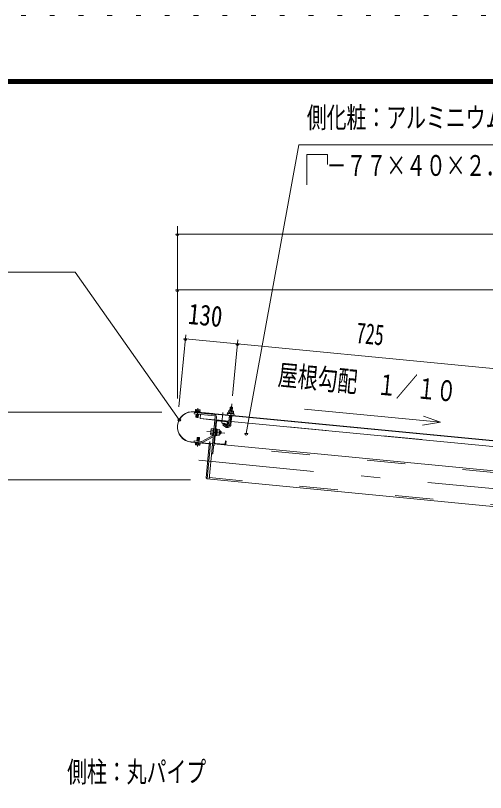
# Model space of a CAD drawing. Units: millimetres, scale not verified. Extents: x -27013 to 27023, y -10500 to 10500.
# Drawn here: x 16188 to 19129, y 5638 to 10500 of the extents above; entities that cross this region are included whole.
import ezdxf
from ezdxf.enums import TextEntityAlignment as Align

# ---------------------------------------------------------------- set-up
doc = ezdxf.new("R2010")
doc.units = ezdxf.units.MM
doc.header["$LTSCALE"] = 60
for name, pattern in [('USER2', [10, 4, -6]), ('USER3', [24, 12, -5, 2, -5]), ('USER4', [3, 0.5, -2.5])]:
    doc.linetypes.add(name, pattern=pattern)
for name, color, linetype, lineweight in [('0-6_2-02BOLD', 7, 'Continuous', 18), ('0-7_2-12HIDDEN', 3, 'USER2', 18), ('0-8_2-22CENTER', 3, 'USER3', 18), ('0-9_2-42THIN', 4, 'Continuous', 18), ('0-A_2-52DIM', 3, 'Continuous', 18), ('0-C_F-F1PAPER', 5, 'Continuous', 18), ('0-D_F-E_J_ADD', 5, 'USER4', 18)]:
    doc.layers.add(name, color=color, linetype=linetype, lineweight=lineweight)
doc.styles.add('ＭＳ ゴシック', font='')
doc.styles.get('ＭＳ ゴシック').set_extended_font_data('MS Gothic')

msp = doc.modelspace()

# ---------------------------------------------------------------- linework, layer by layer
at = {"layer": '0-6_2-02BOLD'}
for p, q in [((17320.94, 8023.45), (17321.78, 8032.15)), ((17335.31, 8022.08), (17336.14, 8030.78)), ((17527.44, 8012.36), (17528.66, 8025.11)), ((17546.44, 8046.8), (17531.51, 8048.23)), ((17544.82, 8023.56), (17543.59, 8010.81)), ((21229.58, 7641.83), (17305.97, 8019.63)), ((17320.16, 8018.26), (17319.81, 8014.65)), ((17332.27, 7987.21), (17333.99, 8005.24)), ((17334.75, 8013.21), (17335.09, 8016.82)), ((17347.18, 8012.01), (17347.54, 8015.62)), ((17347.41, 8014.38), (21229.46, 7640.58)), ((17437.52, 7990.26), (17399.79, 7598.44)), ((17423.11, 7757.19), (17445.48, 7989.49)), ((17437.51, 7990.25), (17426.46, 7875.47)), ((17521.3, 7942.23), (17526.59, 7997.13)), ((17541.52, 7995.69), (17536.23, 7940.79)), ((17441.08, 7943.83), (17433.12, 7944.59)), ((17446.7, 7960.37), (17433.85, 7826.98)), ((17523.11, 7961.05), (17443.48, 7968.71)), ((17509.79, 7958.31), (17451.06, 7963.97)), ((17486.38, 7936.62), (17502.25, 7925.3)), ((17513.39, 7953.94), (17511.76, 7937.02)), ((17538.93, 7968.85), (17524, 7970.29)), ((19327.27, 7787.32), (17538.04, 7959.61)), ((17423.34, 7884.74), (17411.39, 7885.9)), ((17413.19, 7904.57), (17425.14, 7903.42)), ((17443.67, 7887.19), (17449.13, 7891.69)), ((17449.61, 7896.66), (17444.15, 7892.17)), ((17462.67, 7880.96), (17448.23, 7882.35)), ((17450.03, 7901.02), (17464.47, 7899.64)), ((17469.32, 7879.7), (17471.23, 7899.6)), ((17400.22, 7819.43), (17287.74, 7830.25)), ((17287.86, 7831.5), (17400.34, 7820.67)), ((17322.74, 7836.55), (17324.78, 7857.82)), ((17337.45, 7859.12), (17339.7, 7856.4)), ((17424.11, 7871.94), (17354.03, 7834.38)), ((17357.81, 7827.32), (17425.32, 7863.51)), ((17403.07, 7822.91), (17404.15, 7834.11)), ((17442.11, 7871.02), (17438.13, 7871.4)), ((17321.73, 7822.95), (17320.91, 7814.26)), ((17335.27, 7812.89), (17336.1, 7821.58)), ((17408.7, 7821.37), (17421.14, 7820.17)), ((17429.1, 7819.4), (19225.3, 7646.45)), ((17437.45, 7822.62), (17496.18, 7816.96)), ((17423.11, 7757.19), (17415.15, 7757.96)), ((17387.35, 7599.64), (21190.26, 7233.46))]:
    msp.add_line(p, q, dxfattribs=at)
for points in [[(17343.69, 8021.29), (17343.3, 8017.3), (17312.19, 8020.27), (17312.57, 8024.25)], [(17515.61, 8013.5), (17515.22, 8009.53), (17555.04, 8005.69), (17555.42, 8009.67)], [(17344.85, 7824.77), (17344.47, 7820.79), (17313.36, 7823.75), (17313.74, 7827.73)], [(17408.7, 7821.37), (17387.35, 7599.64), (17380.6, 7607.82), (17400.52, 7814.62)]]:
    msp.add_lwpolyline(points, close=True, dxfattribs=at)
for points in [[(17341.27, 8031.56), (17316.88, 8033.89), (17314.59, 8032.84), (17313.76, 8024.14)], [(17341.27, 8031.56), (17343.33, 8030.1), (17342.5, 8021.4)], [(17551.68, 8010.03), (17552.9, 8022.78), (17550.86, 8024.23), (17522.87, 8026.93), (17520.58, 8025.89), (17519.35, 8013.15)], [(17529.4, 8026.31), (17531.51, 8048.23), (17532.87, 8049.36), (17545.31, 8048.16), (17546.44, 8046.8), (17544.33, 8024.86)], [(17306.09, 8020.87), (17422.31, 8009.68), (17422.19, 8008.44)], [(17433.79, 8003.67), (17307.37, 8015.84), (17306.6, 8007.88), (17433.02, 7995.71)], [(17319.05, 8006.68), (17317.34, 7988.64), (17319.59, 7985.92), (17329.55, 7984.96), (17332.27, 7987.21), (17317.34, 7988.64)], [(17435.41, 7968.36), (17343.83, 7977.17), (17346.42, 8004.05)], [(17510.96, 7937.51), (17495.09, 7948.83), (17486.38, 7936.62)], [(17511.76, 7937.02), (17515.74, 7936.64), (17517.37, 7953.56)], [(17426.04, 7912.76), (17414.09, 7913.92), (17412.07, 7911.08), (17409.05, 7879.73), (17410.49, 7876.56), (17422.44, 7875.41)], [(17426.18, 7872.55), (17422.21, 7872.93), (17426.28, 7915.24), (17430.26, 7914.86)], [(17442.11, 7871.02), (17446.19, 7913.32), (17442.21, 7913.7)], [(17446.02, 7911.58), (17451, 7911.1), (17447.26, 7872.28), (17442.28, 7872.75)], [(17450.93, 7910.36), (17465.37, 7908.97), (17466.81, 7905.81), (17463.79, 7874.45), (17461.77, 7871.62), (17447.33, 7873.01)], [(17466.26, 7900.08), (17471.23, 7899.6), (17474.61, 7895.51), (17473.41, 7883.07), (17469.32, 7879.7), (17464.35, 7880.18)], [(17351.19, 7833.81), (17305.34, 7838.22), (17304.57, 7830.25), (17350.42, 7825.84)], [(17337.45, 7859.12), (17327.5, 7860.07), (17324.78, 7857.82), (17339.7, 7856.4), (17337.68, 7835.11)], [(17404.15, 7834.11), (17405.39, 7834), (17404.31, 7822.8)], [(17500.55, 7820.56), (17502.17, 7837.48), (17506.16, 7837.1), (17504.53, 7820.18)], [(17343.29, 7820.9), (17342.46, 7812.2), (17340.15, 7811.15), (17315.77, 7813.48), (17313.72, 7814.94), (17314.54, 7823.64)]]:
    msp.add_lwpolyline(points, dxfattribs=at)
for centre, radius, start, end in [((17317.75, 8027.98), 5.79, 46.00594, 84.55217), ((17327.06, 8011.54), 21.27, 64.72084, 104.38129), ((17339.3, 8025.93), 5.79, 84.55217, 123.0836), ((17524.05, 8019.6), 7.19, 50.11574, 110.11574), ((17534.28, 7998.84), 26.87, 66.91203, 102.08795), ((17548.3, 8017.26), 7.19, 58.88425, 118.88425), ((17296.92, 7925.56), 95.75, 84.49997, 264.49997), ((17296.92, 7925.56), 94.5, 84.49997, 264.49997), ((17432.54, 7990.73), 5, 354.49998, 84.49997), ((17432.54, 7990.73), 13, 354.49998, 84.49997), ((17517.23, 8004.31), 5, 84.4998, 264.4998), ((17552.07, 8000.95), 5, 264.50061, 84.50061), ((17450.68, 7959.98), 8, 84.4973, 174.4973), ((17450.68, 7959.98), 4, 84.4973, 174.4973), ((17514.77, 7942.85), 21.56, 234.5, 354.5), ((17509.41, 7954.32), 4, 354.5092, 84.50122), ((17509.41, 7954.32), 8, 354.50143, 84.50122), ((17514.77, 7942.85), 6.57, 234.5, 354.5), ((17416.37, 7880.7), 7.19, 133.77223, 174.49905), ((17436.58, 7892.9), 26.15, 153.47365, 195.52446), ((17419.06, 7908.72), 7.19, 174.49905, 215.22588), ((17456.8, 7876.81), 7.19, 354.49905, 35.22588), ((17439.28, 7892.64), 26.15, 333.47365, 15.52446), ((17459.5, 7904.83), 7.19, 313.77223, 354.49905), ((17351.67, 7838.78), 5, 264.49997, 298.18448), ((17421.98, 7875.9), 4.5, 298.20261, 313.75566), ((17317.75, 7819.11), 5.79, 264.55217, 303.0836), ((17329.99, 7833.5), 21.27, 244.72084, 284.38129), ((17339.29, 7817.05), 5.79, 226.00594, 264.55217), ((17351.67, 7838.78), 13, 264.49997, 298.1879), ((17400.58, 7823.15), 3.75, 264.49997, 354.49997), ((17400.58, 7823.15), 2.5, 264.49997, 354.49997), ((17437.83, 7826.6), 8, 174.4973, 264.48845), ((17437.83, 7826.6), 4, 174.4973, 264.48845), ((17496.56, 7820.94), 8, 264.49953, 354.50208), ((17496.56, 7820.94), 4, 264.49953, 354.5092)]:
    msp.add_arc(centre, radius, start, end, dxfattribs=at)
at = {"layer": '0-7_2-12HIDDEN'}
for p, q in [((17435.52, 7969.6), (17343.95, 7978.42)), ((17523.23, 7962.29), (17443.6, 7969.95)), ((19327.38, 7788.57), (17538.16, 7960.85)), ((19224.29, 7636), (17428.09, 7808.95)), ((21191.26, 7243.91), (17400.8, 7608.89))]:
    msp.add_line(p, q, dxfattribs=at)
at = {"layer": '0-8_2-22CENTER'}
for p, q in [((17324.27, 7982.7), (17330.1, 8043.16)), ((17541.17, 8070.31), (17528.77, 7941.51)), ((17479.23, 7948.69), (17485.6, 8014.89)), ((17506.61, 7931.41), (17482.69, 7948.46)), ((17385.67, 7897.8), (17498.89, 7886.89)), ((17332.77, 7862.33), (17326.95, 7801.88)), ((17335.81, 7716.49), (21200.93, 7344.33))]:
    msp.add_line(p, q, dxfattribs=at)
msp.add_arc((17514.77, 7942.85), 14.06, 234.5, 354.5, dxfattribs=at)
at = {"layer": '0-9_2-42THIN'}
for p, q in [((17532.87, 8049.36), (17530.64, 8026.19)), ((17543.09, 8024.98), (17545.32, 8048.16)), ((17319.14, 7986.46), (17321.05, 8006.49)), ((17321.81, 8014.45), (17322.16, 8018.07)), ((17332, 8005.43), (17330.09, 7985.41)), ((17333.11, 8017.01), (17332.76, 8013.4)), ((17525.25, 7970.17), (17527.83, 7997.01)), ((17523.56, 7965.64), (17525.25, 7970.17)), ((17472.05, 7881.95), (17464.59, 7882.67)), ((17466.02, 7897.6), (17473.49, 7896.88)), ((17326.95, 7859.63), (17324.74, 7836.35)), ((17335.68, 7835.3), (17337.9, 7858.58))]:
    msp.add_line(p, q, dxfattribs=at)
msp.add_lwpolyline([(17540.27, 7995.81), (17537.69, 7968.97), (17538.49, 7964.2)], dxfattribs=at)
at = {"layer": '0-A_2-52DIM'}
for p, q in [((18140.02, 9566.98), (18140.02, 9631.37)), ((17201.24, 9182.47), (17201.24, 8103.74)), ((17211.24, 9132.46), (17191.24, 9132.46)), ((22201.23, 9132.46), (17201.24, 9132.46)), ((17211.24, 8782.47), (17191.24, 8782.47)), ((17201.24, 8782.47), (22201.23, 8782.47)), ((17210.39, 8051.99), (17253.61, 8500.9)), ((17261.32, 8477.09), (17241.32, 8477.09)), ((17251.32, 8477.09), (21185.62, 8098.25)), ((17579.6, 8469.51), (17545.96, 8120.08)), ((17587.31, 8445.7), (17567.31, 8445.7)), ((15373.74, 8017.43), (17103.34, 8017.43)), ((18741.61, 7993.61), (18846.98, 7954.21)), ((17223.19, 7970.46), (17203.19, 7970.46)), ((17642.69, 7884.25), (17622.69, 7884.25)), ((17282.86, 7594.92), (15723.74, 7594.92))]:
    msp.add_line(p, q, dxfattribs=at)
for points in [[(17632.69, 7884.25), (17961.24, 9689.93), (19811.24, 9689.93)], [(18140.02, 9631.37), (18011.24, 9631.37), (18011.24, 9439.93)], [(17213.19, 7970.46), (16561.23, 8894.93), (13961.24, 8894.93)], [(17997.4, 8036.01), (18846.98, 7954.21), (18736.02, 7935.64)]]:
    msp.add_lwpolyline(points, dxfattribs=at)
for centre in [(17201.24, 9132.46), (17201.24, 8782.47), (17251.32, 8477.09), (17577.31, 8445.7), (17213.19, 7970.46), (17632.69, 7884.25)]:
    msp.add_arc(centre, 10, 180, 0, dxfattribs=at)
at = {"layer": '0-C_F-F1PAPER'}
for points in [[(26522.65, -10000), (-2177.35, -10000), (-2177.35, 10100), (26522.65, 10100)], [(26520.14, -9997.5), (26520.14, 10097.5), (-2174.85, 10097.5), (-2174.85, -9997.5)], [(26517.65, -9995), (26517.65, 10095), (-2172.35, 10095), (-2172.35, -9995)], [(26515.15, -9992.5), (-2169.85, -9992.5), (-2169.85, 10092.5), (26515.15, 10092.5)], [(26512.65, -9990), (26512.65, 10090), (-2167.35, 10090), (-2167.35, -9990)], [(26510.15, -9987.5), (-2164.85, -9987.5), (-2164.85, 10087.5), (26510.15, 10087.5)], [(26507.64, -9985), (26507.64, 10085), (-2162.35, 10085), (-2162.35, -9985)], [(26505.15, -9982.5), (-2159.85, -9982.5), (-2159.85, 10082.5), (26505.15, 10082.5)], [(26502.65, -9980), (-2157.35, -9980), (-2157.35, 10080), (26502.65, 10080)], [(26500.15, -9977.5), (-2154.85, -9977.5), (-2154.85, 10077.5), (26500.15, 10077.5)], [(26497.65, -9975), (26497.65, 10075), (-2152.35, 10075), (-2152.35, -9975)]]:
    msp.add_lwpolyline(points, close=True, dxfattribs=at)
at = {"layer": '0-D_F-E_J_ADD'}
msp.add_lwpolyline([(27022.65, -10500), (-2677.35, -10500), (-2677.35, 10500), (27022.65, 10500)], close=True, dxfattribs=at)

# ---------------------------------------------------------------- texts
at = {"layer": '0-A_2-52DIM', "color": 7, "style": 'ＭＳ ゴシック', "width": 0.7}
for s, p in [('側化粧：アルミニウム形材', (18011.24, 9757.7)), ('\u3000－７７×４０×２．０', (18011.24, 9457.69)), ('側柱：丸パイプ', (16511.24, 5662.69))]:
    msp.add_text(s, height=130.2, dxfattribs=at).set_placement(p, align=Align.BOTTOM_LEFT)
at = {"layer": '0-A_2-52DIM', "color": 7, "style": 'ＭＳ ゴシック'}
for s, width, p in [('130', 0.8, (17260.97, 8531.67)), ('725', 0.65, (18312.15, 8412.61)), ('屋根勾配\u3000１／１０', 0.7, (17822.87, 8149.91))]:
    msp.add_text(s, height=130.2, rotation=354.5, dxfattribs=dict(at, width=width)).set_placement(p, align=Align.BOTTOM_LEFT)

doc.saveas('drawing.dxf')
